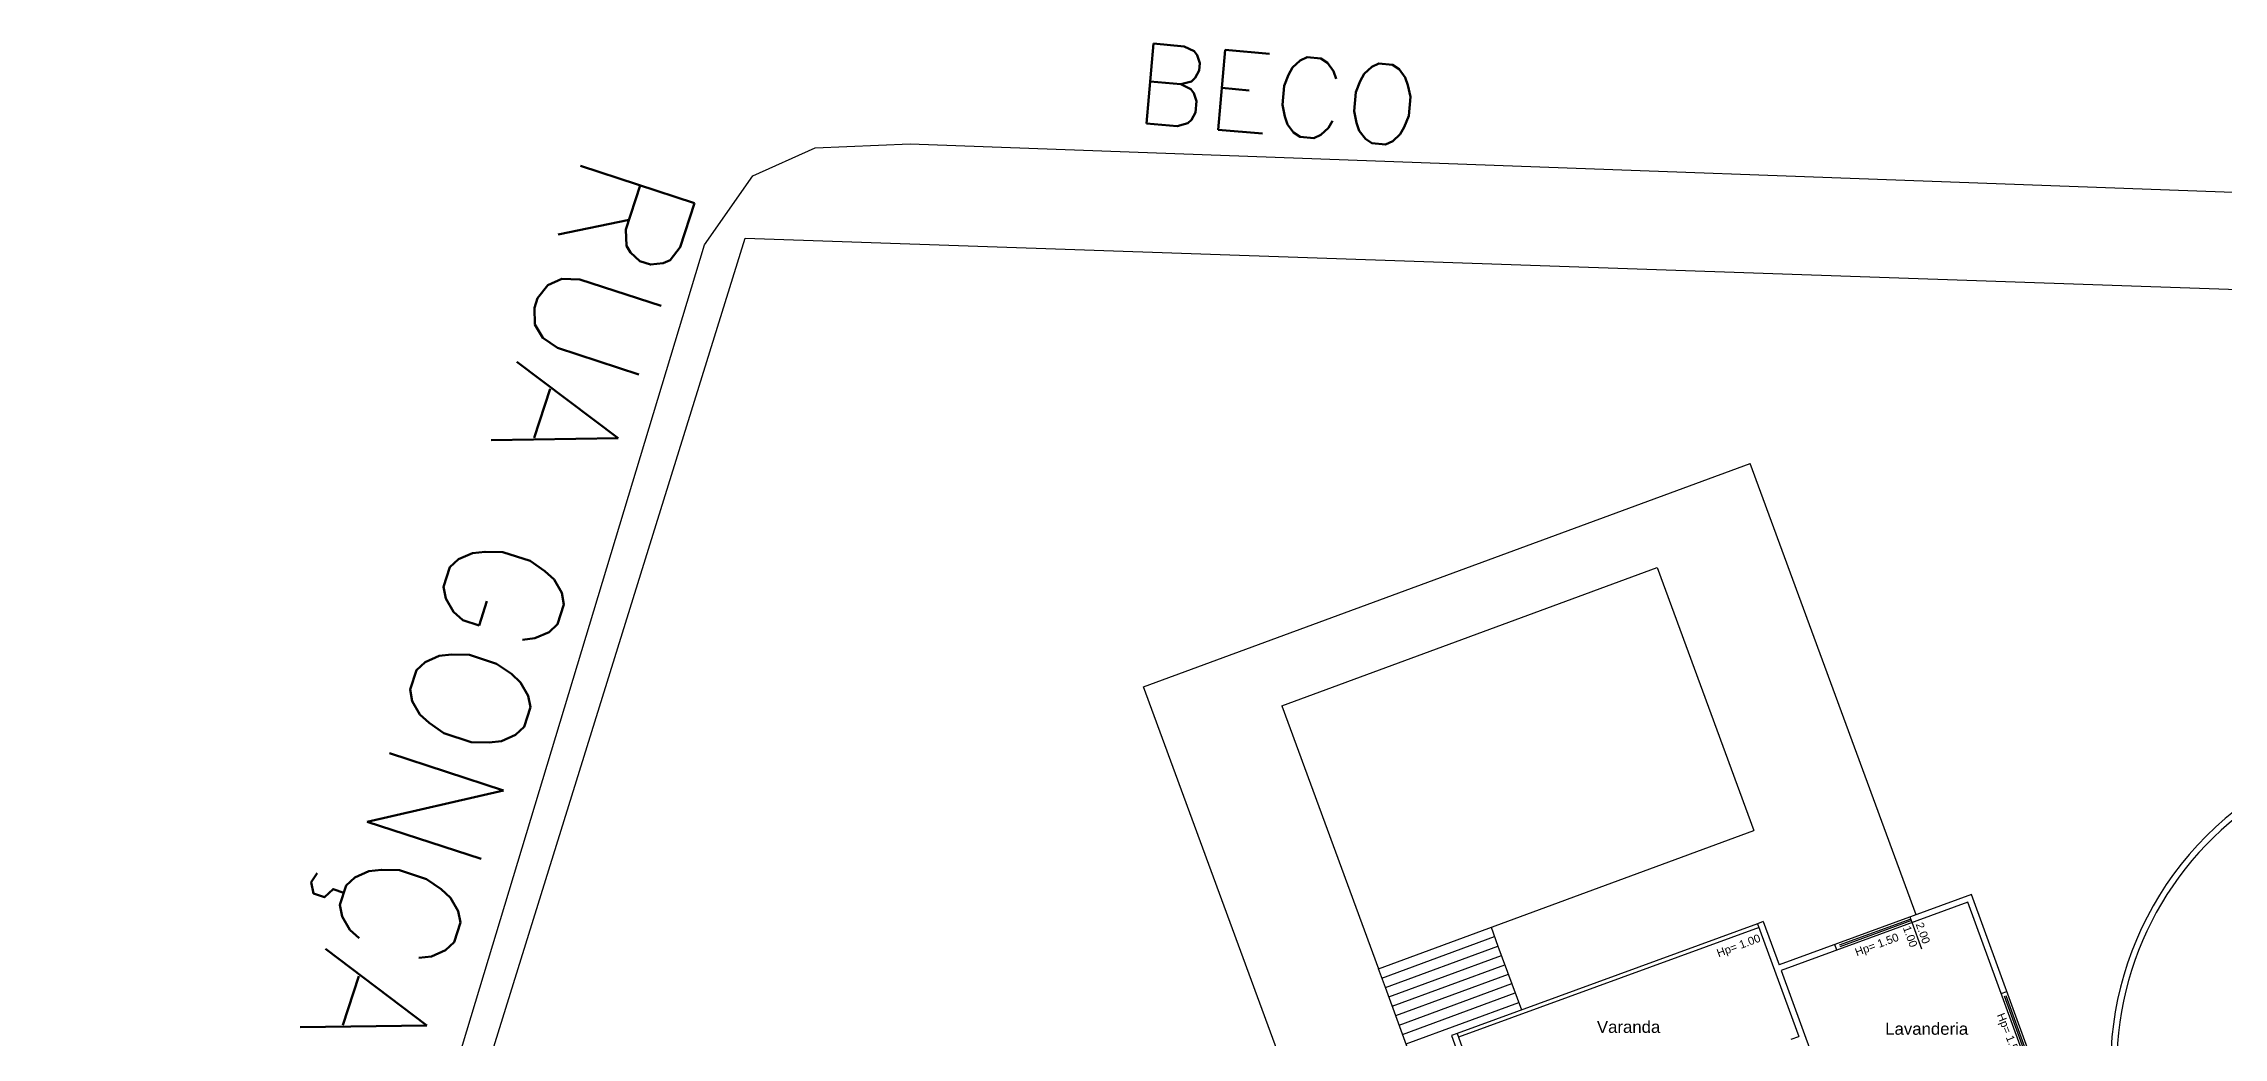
# Model space of a CAD drawing. Header units: millimetres. Extents: x -210 to 1173, y -437 to 320.
# Drawn here: x 339.8 to 394.3, y 96.8 to 121.6 of the extents above; entities that cross this region are included whole.
import ezdxf
from ezdxf.enums import TextEntityAlignment as Align

# ---------------------------------------------------------------- set-up
doc = ezdxf.new("R2010")
doc.units = ezdxf.units.MM
doc.header["$LTSCALE"] = 0.3
doc.linetypes.add('DASHED2', pattern=[9.525, 6.35, -3.175])
for name, color, linetype in [('330', 254, 'Continuous'), ('500', 254, 'Continuous'), ('551', 255, 'Continuous'), ('CORTE', 6, 'Continuous'), ('COTAS', 1, 'Continuous'), ('PROJEÇÃO', 1, 'DASHED2'), ('TEXTOS', 2, 'Continuous'), ('VISTA', 2, 'Continuous')]:
    doc.layers.add(name, color=color, linetype=linetype)
doc.styles.add('2MM 1_100', font='ARIAL.TTF', dxfattribs={"height": 0.2})
doc.styles.add('3MM 1_100', font='ARIAL.TTF', dxfattribs={"height": 0.3})
doc.styles.add('ROMANS', font='romans.shx')

msp = doc.modelspace()

# ---------------------------------------------------------------- linework, layer by layer
at = {"layer": '330'}
msp.add_polyline3d([(357.312, 116.774, 0), (442.133, 113.857, 0), (446.701, 108.66, 0), (446.327, 60.352, 0), (444.94, 57.832, 0), (442.647, 56.775, 0), (394.731, 60.812, 0), (344.27, 64.726, 0), (341.941, 65.161, 0), (341.628, 66.353, 0)], close=True, dxfattribs=at)
at = {"layer": '500'}
msp.add_polyline3d([(361.433, 119.131, 0), (442.647, 116.167, 0), (444.714, 115.275, 0), (447.035, 113.536, 0), (448.383, 109.995, 0), (448.811, 56.224, 0), (447.983, 55.021, 0), (445.649, 54.719, 0), (343.281, 62.909, 0), (340.872, 64.222, 0), (341.016, 66.128, 0), (356.295, 116.608, 0), (357.503, 118.329, 0), (359.058, 119.027, 0)], close=True, dxfattribs=at)
at = {"layer": 'CORTE'}
for p, q in [((387.964, 100.374), (383.153, 98.618)), ((390.364, 93.798), (387.964, 100.374)), ((387.875, 100.182), (383.205, 98.478)), ((390.223, 93.747), (387.875, 100.182)), ((382.759, 99.699), (382.618, 99.647)), ((382.618, 99.647), (383.646, 96.829)), ((382.759, 99.699), (383.153, 98.618)), ((383.205, 98.478), (385.553, 92.043)), ((375.103, 96.905), (374.962, 96.854)), ((374.962, 96.854), (375.99, 94.035)), ((375.103, 96.905), (376.131, 94.087)), ((383.459, 96.761), (383.646, 96.829))]:
    msp.add_line(p, q, dxfattribs=at)
for radius, start, end in [(8.15, 338.3048, 192.7624), (8, 120.7439, 181.5674)]:
    msp.add_arc((399.59, 96.065), radius, start, end, dxfattribs=at)
at = {"layer": 'COTAS'}
msp.add_line((386.719, 99.012), (386.479, 99.673), dxfattribs=at)
at = {"layer": 'PROJEÇÃO'}
for p, q in [((386.447, 99.762), (384.568, 99.076)), ((386.46, 99.724), (384.581, 99.039)), ((386.479, 99.673), (386.428, 99.813)), ((384.6, 98.987), (384.549, 99.128)), ((388.706, 97.904), (388.847, 97.955)), ((389.443, 96.044), (388.758, 97.923)), ((389.481, 96.058), (388.795, 97.936))]:
    msp.add_line(p, q, dxfattribs=at)
at = {"layer": 'VISTA'}
for p, q in [((367.265, 105.562), (382.434, 111.143)), ((386.582, 99.87), (382.434, 111.143)), ((370.722, 105.092), (380.107, 108.545)), ((380.107, 108.545), (382.524, 101.975)), ((371.398, 94.329), (367.265, 105.562)), ((370.722, 105.092), (373.139, 98.522)), ((373.139, 98.522), (382.524, 101.975)), ((373.225, 98.288), (376.041, 99.324)), ((382.618, 99.647), (375.103, 96.905)), ((382.652, 99.553), (375.137, 96.811)), ((375.954, 99.558), (376.127, 99.089)), ((373.312, 98.053), (376.127, 99.089)), ((373.398, 97.818), (376.213, 98.854)), ((376.127, 99.089), (376.714, 97.493)), ((373.312, 98.053), (373.139, 98.522)), ((373.484, 97.584), (376.3, 98.62)), ((373.571, 97.349), (376.386, 98.385)), ((373.657, 97.115), (376.472, 98.151)), ((374.002, 96.176), (373.312, 98.053)), ((373.743, 96.88), (376.559, 97.916)), ((373.83, 96.645), (376.645, 97.681))]:
    msp.add_line(p, q, dxfattribs=at)

# ---------------------------------------------------------------- texts
at = {"layer": '551', "color": 250, "style": 'ROMANS'}
for s, height, rotation, p in [('BECO', 2, 354.9531, (366.998, 119.669)), ('RUA GONÇALVES LEDO', 3, 251.9531, (353.352, 119.063))]:
    msp.add_text(s, height=height, rotation=rotation, dxfattribs=at).set_placement(p)
at = {"layer": 'TEXTOS', "style": '2MM 1_100'}
for s, rotation, p in [('Hp= 1.00', 20.597, (382.14, 99.101)), ('Hp= 1.50', 20.5006, (385.596, 99.125)), ('1.00', 289.9632, (386.433, 99.326)), ('2.00', 289.9632, (386.752, 99.413)), ('Hp= 1.50', 291.8856, (388.9, 96.873))]:
    msp.add_text(s, height=0.2, rotation=rotation, dxfattribs=at).set_placement(p, align=Align.MIDDLE_CENTER)
at = {"layer": 'TEXTOS', "style": '3MM 1_100'}
for s, p in [('Varanda', (379.392, 97.069)), ('Lavanderia', (386.844, 97.022))]:
    msp.add_text(s, height=0.3, dxfattribs=at).set_placement(p, align=Align.MIDDLE_CENTER)

doc.saveas('drawing.dxf')
